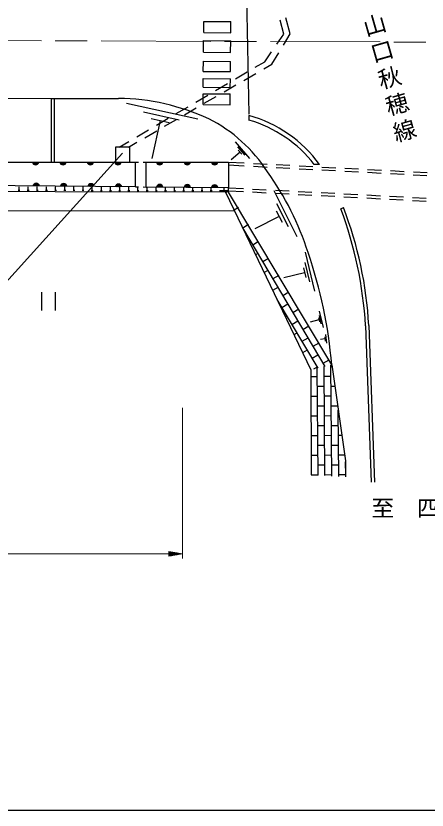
# Model space of a CAD drawing. Units: millimetres, scale not verified. Extents: x 40000 to 680000, y 20000 to 380000.
# Drawn here: x 278556 to 323496, y 205000 to 291754 of the extents above; entities that cross this region are included whole.
import ezdxf
from ezdxf.enums import TextEntityAlignment as Align

# ---------------------------------------------------------------- set-up
doc = ezdxf.new("R2010")
doc.units = ezdxf.units.MM
doc.header["$LTSCALE"] = 1000
doc.linetypes.add('CHAIN', pattern=[18.5, 12, -1.5, 3.5, -1.5])
for name, color, linetype, lineweight in [('M-BGD', 7, 'Continuous', 25), ('M-BMK', 2, 'CHAIN', 13), ('M-STR-HTXT', 7, 'Continuous', 13), ('M-STR-STRD', 7, 'Continuous', 25), ('M-TTL-BAND', 7, 'Continuous', 25)]:
    doc.layers.add(name, color=color, linetype=linetype, lineweight=lineweight)
doc.layers.add('M-BMK-HTXT', color=7, linetype='Continuous')
doc.styles.add('@ＭＳ ゴシック', font='')
doc.styles.add('ＭＳ ゴシック', font='')
doc.styles.get('@ＭＳ ゴシック').set_extended_font_data('@MS Gothic')
doc.styles.get('ＭＳ ゴシック').set_extended_font_data('MS Gothic')

msp = doc.modelspace()

# ---------------------------------------------------------------- linework, layer by layer
at = {"layer": 'M-BGD'}
for p, q in [((304035, 281001), (303739, 297013)), ((308535, 289791), (308064, 291553)), ((299078, 289933), (299089, 291157)), ((299089, 291157), (302050, 291130)), ((302039, 289906), (302050, 291130)), ((307838, 289748), (307449, 291284)), ((299078, 289933), (302039, 289906)), ((307794, 288563), (308535, 289791)), ((299058, 287775), (299070, 289049)), ((299070, 289049), (302030, 289022)), ((302019, 287748), (302030, 289022)), ((307078, 288658), (307838, 289748)), ((299058, 287775), (302019, 287748)), ((305746, 286747), (306506, 287838)), ((306537, 286478), (307278, 287706)), ((299039, 285689), (299049, 286802)), ((299049, 286802), (302010, 286775)), ((302000, 285662), (302010, 286775)), ((304699, 286134), (305746, 286747)), ((305634, 285957), (306537, 286478)), ((299039, 285689), (302000, 285662)), ((302542, 284870), (303836, 285628)), ((303470, 284706), (304768, 285456)), ((299023, 283954), (299032, 284915)), ((299032, 284915), (301993, 284888)), ((301984, 283927), (301993, 284888)), ((299023, 283954), (301984, 283927)), ((300385, 283605), (301680, 284364)), ((301305, 283455), (302604, 284205)), ((298229, 282341), (299523, 283100)), ((299005, 282064), (299016, 283257)), ((299016, 283257), (301977, 283229)), ((299140, 282204), (300439, 282954)), ((301966, 282037), (301977, 283229)), ((282407, 282726), (282407, 275732)), ((282728, 282726), (282728, 275731)), ((290659, 282230), (298443, 280500)), ((299005, 282064), (301966, 282037)), ((292490, 281278), (296382, 280413)), ((296072, 281077), (297366, 281835)), ((296976, 280953), (298275, 281704)), ((293347, 280543), (295294, 280111)), ((294320, 280327), (293398, 276175)), ((293915, 279813), (295209, 280571)), ((294811, 279702), (296110, 280453)), ((291758, 278549), (293052, 279307)), ((292647, 278451), (293945, 279202)), ((289849, 277429), (290896, 278043)), ((290878, 277429), (291781, 277951)), ((302501, 277988), (304100, 276188)), ((291016, 277429), (289450, 277429)), ((289450, 277429), (289450, 275785)), ((291016, 275785), (291016, 277429)), ((303060, 276875), (302100, 276022)), ((302781, 277432), (303580, 276531)), ((302860, 277100), (303260, 276650)), ((289450, 275785), (291016, 275785)), ((291641, 273072), (291641, 275785)), ((291641, 275785), (291960, 275785)), ((292460, 275785), (292778, 275785)), ((292777, 273061), (292778, 275785)), ((292778, 275785), (301779, 275785)), ((301775, 275785), (301788, 272979)), ((301776, 275470), (303507, 275379)), ((301779, 275785), (303516, 275694)), ((304505, 275326), (306003, 275247)), ((304515, 275641), (306013, 275562)), ((307002, 275194), (308500, 275115)), ((307011, 275509), (308509, 275430)), ((309498, 275062), (310996, 274983)), ((309508, 275377), (311006, 275298)), ((312004, 275245), (313502, 275166)), ((314501, 275114), (315999, 275034)), ((311995, 274930), (313493, 274851)), ((314491, 274799), (315989, 274720)), ((316988, 274667), (318486, 274588)), ((316997, 274982), (318495, 274903)), ((319484, 274535), (320982, 274456)), ((319494, 274850), (320992, 274771)), ((321981, 274403), (323479, 274324)), ((321990, 274718), (323488, 274639)), ((278999, 272674), (278799, 272674)), ((278899, 272674), (278900, 273074)), ((279999, 272673), (279799, 272673)), ((279899, 272673), (279900, 273073)), ((280999, 272671), (280799, 272671)), ((280899, 272671), (280900, 273071)), ((281999, 272669), (281799, 272670)), ((281899, 272670), (281900, 273070)), ((282999, 272668), (282799, 272668)), ((282899, 272668), (282900, 273068)), ((283999, 272666), (283799, 272666)), ((283899, 272666), (283900, 273066)), ((284999, 272665), (284799, 272665)), ((284899, 272665), (284900, 273065)), ((285999, 272663), (285799, 272663)), ((285899, 272663), (285900, 273063)), ((286999, 272661), (286799, 272662)), ((286899, 272662), (286900, 273062)), ((287999, 272660), (287799, 272660)), ((287899, 272660), (287900, 273060)), ((288999, 272658), (288799, 272659)), ((288899, 272658), (288900, 273058)), ((289999, 272657), (289799, 272657)), ((289899, 272657), (289900, 273057)), ((290999, 272655), (290799, 272655)), ((290899, 272655), (290900, 273055)), ((291641, 273072), (291959, 273069)), ((291999, 272653), (291799, 272654)), ((291899, 272654), (291900, 273054)), ((292459, 273064), (292777, 273061)), ((301788, 272979), (292777, 273061)), ((292999, 272652), (292799, 272652)), ((292899, 272652), (292900, 273052)), ((293999, 272650), (293799, 272651)), ((293899, 272650), (293900, 273050)), ((294999, 272649), (294799, 272649)), ((294899, 272649), (294900, 273049)), ((295999, 272647), (295799, 272647)), ((295899, 272647), (295900, 273047)), ((296999, 272645), (296799, 272646)), ((296899, 272646), (296900, 273046)), ((297999, 272644), (297799, 272644)), ((297899, 272644), (297900, 273044)), ((298999, 272642), (298799, 272643)), ((298899, 272642), (298900, 273042)), ((299999, 272641), (299799, 272641)), ((299899, 272641), (299900, 273041)), ((301799, 272638), (300799, 272639)), ((301299, 272639), (301300, 273039)), ((301789, 272655), (301489, 272477)), ((301799, 272507), (301788, 272979)), ((301788, 272979), (303424, 272894)), ((301789, 272655), (303413, 272570)), ((313072, 253633), (301799, 272507)), ((304412, 272518), (305910, 272440)), ((304422, 272841), (305920, 272763)), ((306737, 272676), (309257, 267672)), ((306919, 272711), (308417, 272633)), ((309416, 272581), (310914, 272503)), ((311912, 272450), (313410, 272372)), ((306909, 272388), (308407, 272310)), ((309405, 272257), (310903, 272179)), ((311902, 272127), (313400, 272049)), ((314398, 271997), (315896, 271918)), ((314409, 272320), (315907, 272242)), ((316895, 271866), (318393, 271788)), ((316905, 272190), (318403, 272111)), ((319392, 271736), (320890, 271658)), ((319402, 272059), (320900, 271981)), ((321888, 271606), (323386, 271527)), ((321899, 271929), (323397, 271851)), ((302886, 270806), (302421, 270530)), ((307033, 271257), (308293, 268755)), ((307329, 269838), (304661, 268494)), ((307014, 270463), (307644, 269213)), ((303983, 268957), (303353, 268583)), ((303436, 268408), (312307, 253452)), ((303886, 267649), (303819, 267609)), ((305080, 267107), (304435, 266725)), ((304983, 265800), (304751, 265662)), ((310163, 265961), (311174, 261700)), ((306177, 265258), (305532, 264876)), ((310132, 264828), (310637, 262698)), ((306080, 263951), (305683, 263716)), ((309974, 264228), (310227, 263163)), ((307273, 263409), (306628, 263027)), ((310101, 263696), (307829, 263156)), ((307177, 262102), (306615, 261769)), ((281340, 261588), (281340, 259588)), ((282840, 261588), (282840, 259588)), ((308370, 261560), (307725, 261177)), ((307085, 260787), (311542, 253272)), ((308274, 260253), (307629, 259870)), ((309467, 259711), (308822, 259328)), ((311699, 259490), (312122, 257704)), ((308177, 258946), (308013, 258848)), ((311672, 258541), (310720, 258315)), ((311620, 258764), (311725, 258317)), ((311686, 259015), (311897, 258123)), ((309370, 258404), (308725, 258021)), ((310564, 257862), (309919, 257479)), ((309274, 257096), (308945, 256901)), ((312405, 256951), (312508, 256017)), ((310467, 256554), (309822, 256172)), ((311661, 256012), (311016, 255630)), ((312332, 256470), (311834, 256415)), ((312307, 256703), (312358, 256236)), ((310371, 255247), (309877, 254954)), ((311564, 254705), (310919, 254323)), ((311467, 253398), (311066, 253160)), ((312758, 254163), (312113, 253781)), ((312206, 253460), (312231, 253460)), ((312335, 241534), (312231, 253465)), ((313085, 241490), (312980, 253614)), ((312981, 253466), (313096, 253467)), ((310734, 253165), (310777, 253092)), ((311584, 241578), (311482, 253315)), ((310741, 252372), (311491, 252378)), ((312240, 252385), (312990, 252391)), ((311500, 251303), (312250, 251310)), ((313000, 251316), (313400, 251320)), ((310759, 250222), (311509, 250228)), ((312259, 250235), (313009, 250241)), ((311519, 249153), (312268, 249160)), ((313018, 249166), (313703, 249172)), ((313835, 241446), (313773, 248683)), ((310778, 248072), (311528, 248078)), ((312278, 248085), (313028, 248091)), ((313778, 248098), (313855, 248099)), ((311537, 247003), (312287, 247010)), ((313037, 247016), (313787, 247023)), ((310797, 245922), (311546, 245929)), ((312296, 245935), (313046, 245942)), ((313796, 245948), (314159, 245951)), ((311556, 244854), (312306, 244860)), ((313056, 244867), (313806, 244873)), ((310815, 243772), (311565, 243779)), ((312315, 243785), (313065, 243792)), ((313815, 243798), (314463, 243804)), ((314578, 242340), (314572, 243036)), ((311574, 242704), (312324, 242710)), ((313074, 242717), (313824, 242723)), ((314574, 242730), (314584, 242730)), ((310834, 241622), (311584, 241629)), ((312334, 241635), (313084, 241642)), ((313834, 241648), (314567, 241655))]:
    msp.add_line(p, q, dxfattribs=at)
for points in [[(68461, 285442), (81873, 285374), (82273, 285374), (101898, 285352), (102217, 285351), (121788, 285233), (122160, 285233), (141379, 285180), (141728, 285180), (162002, 285073), (162368, 285073), (182004, 285022), (182359, 285021), (202143, 285011), (202566, 285011), (222162, 284164), (222502, 284166), (242029, 283504), (242385, 283504), (264435, 282811), (264792, 282813), (282407, 282726), (282728, 282726), (289771, 282734)], [(68481, 278016), (202143, 277622), (260771, 275783), (291641, 275785)], [(291641, 273072), (260907, 273353), (202137, 275035), (68487, 275494)], [(301799, 272507), (263862, 272568), (201565, 274313), (68489, 274757)], [(301474, 272508), (310770, 253090), (310834, 241622)], [(201689, 272310), (262037, 270446), (302438, 270494)], [(313072, 253633), (314591, 243169), (314563, 241403)]]:
    msp.add_lwpolyline(points, dxfattribs=at)
for centre, radius, start, end in [((289560, 258902), 23833, 65.0127, 89.49323), ((292418, 266059), 16145, 32.44654, 63.477), ((280706, 275838), 354, 188.80109, 351.20627), ((280706, 275838), 283, 191.02513, 348.98223), ((280706, 275838), 212, 194.77146, 345.23591), ((280706, 275838), 142, 202.48319, 337.52418), ((280706, 275838), 100, 212.80085, 327.20651), ((280706, 275838), 100, 212.80085, 327.20651), ((283706, 275838), 354, 188.80109, 351.20627), ((283706, 275838), 283, 191.02513, 348.98223), ((283706, 275838), 212, 194.77146, 345.23591), ((283706, 275838), 142, 202.48319, 337.52418), ((283706, 275838), 100, 212.80085, 327.20651), ((283706, 275838), 100, 212.80085, 327.20651), ((286706, 275839), 354, 188.80109, 351.20627), ((286706, 275839), 283, 191.02513, 348.98223), ((286706, 275839), 212, 194.77146, 345.23591), ((286706, 275839), 142, 202.48319, 337.52418), ((286706, 275839), 100, 212.80085, 327.20651), ((286706, 275839), 100, 212.80085, 327.20651), ((289706, 275839), 354, 188.80109, 351.20627), ((289706, 275839), 283, 191.02513, 348.98223), ((289706, 275839), 212, 194.77146, 345.23591), ((289706, 275839), 142, 202.48319, 337.52418), ((289706, 275839), 100, 212.80085, 327.20651), ((289706, 275839), 100, 212.80085, 327.20651), ((294278, 275839), 354, 188.80109, 351.20627), ((294278, 275839), 283, 191.02513, 348.98223), ((294278, 275839), 212, 194.77146, 345.23591), ((294278, 275839), 142, 202.48319, 337.52418), ((294278, 275839), 100, 212.80085, 327.20651), ((294278, 275839), 100, 212.80085, 327.20651), ((297278, 275839), 354, 188.80109, 351.20627), ((297278, 275839), 283, 191.02513, 348.98223), ((297278, 275839), 212, 194.77146, 345.23591), ((297278, 275839), 142, 202.48319, 337.52418), ((297278, 275839), 100, 212.80085, 327.20651), ((297278, 275839), 100, 212.80085, 327.20651), ((300278, 275839), 354, 188.80109, 351.20627), ((300278, 275839), 283, 191.02513, 348.98223), ((300278, 275839), 212, 194.77146, 345.23591), ((300278, 275839), 142, 202.48319, 337.52418), ((300278, 275839), 100, 212.80085, 327.20651), ((300278, 275839), 100, 212.80085, 327.20651), ((280612, 256381), 31353, 17.66838, 35.79718), ((280773, 273117), 354, 8.27292, 170.6781), ((280773, 273117), 283, 10.49696, 168.45406), ((280773, 273117), 212, 14.24329, 164.70774), ((283773, 273090), 354, 8.27292, 170.6781), ((283773, 273090), 283, 10.49696, 168.45406), ((283773, 273090), 212, 14.24329, 164.70774), ((286773, 273062), 354, 8.27292, 170.6781), ((286773, 273062), 283, 10.49696, 168.45406), ((286773, 273062), 212, 14.24329, 164.70774), ((289773, 273035), 354, 8.27292, 170.6781), ((289773, 273035), 283, 10.49696, 168.45406), ((294282, 272994), 354, 8.27292, 170.6781), ((294282, 272994), 283, 10.49696, 168.45406), ((297282, 272966), 354, 8.27292, 170.6781), ((300282, 272939), 354, 8.27292, 170.6781), ((280773, 273117), 142, 21.95502, 156.99601), ((280773, 273117), 100, 32.27268, 146.67834), ((280773, 273117), 100, 32.27268, 146.67834), ((283773, 273090), 142, 21.95502, 156.99601), ((283773, 273090), 100, 32.27268, 146.67834), ((283773, 273090), 100, 32.27268, 146.67834), ((286773, 273062), 142, 21.95502, 156.99601), ((286773, 273062), 100, 32.27268, 146.67834), ((286773, 273062), 100, 32.27268, 146.67834), ((289773, 273035), 212, 14.24329, 164.70774), ((289773, 273035), 142, 21.95502, 156.99601), ((289773, 273035), 100, 32.27268, 146.67834), ((289773, 273035), 100, 32.27268, 146.67834), ((294282, 272994), 212, 14.24329, 164.70774), ((294282, 272994), 142, 21.95502, 156.99601), ((294282, 272994), 100, 32.27268, 146.67834), ((294282, 272994), 100, 32.27268, 146.67834), ((297282, 272966), 283, 10.49696, 168.45406), ((297282, 272966), 212, 14.24329, 164.70774), ((297282, 272966), 142, 21.95502, 156.99601), ((297282, 272966), 100, 32.27268, 146.67834), ((297282, 272966), 100, 32.27268, 146.67834), ((300282, 272939), 283, 10.49696, 168.45406), ((300282, 272939), 212, 14.24329, 164.70774), ((300282, 272939), 142, 21.95502, 156.99601), ((300282, 272939), 100, 32.27268, 146.67834), ((300282, 272939), 100, 32.27268, 146.67834), ((262337, 249341), 50917, 4.83511, 18.97562)]:
    msp.add_arc(centre, radius, start, end, dxfattribs=at)
at = {"layer": 'M-BMK'}
msp.add_line((269363, 289080), (405453, 288597), dxfattribs=at)
at = {"layer": 'M-STR-HTXT'}
for p, q in [((296768, 248958), (296768, 232490)), ((70052, 232990), (295268, 232990)), ((296768, 232990), (295268, 233240)), ((295268, 233240), (295268, 232740)), ((295568, 233190), (295268, 233190)), ((295268, 233140), (295868, 233140)), ((296168, 233090), (295268, 233090)), ((295268, 233040), (296468, 233040)), ((296768, 232990), (295268, 232740)), ((296768, 232990), (295268, 232990)), ((295268, 232940), (296468, 232940)), ((296168, 232890), (295268, 232890)), ((295268, 232840), (295868, 232840)), ((295568, 232790), (295268, 232790))]:
    msp.add_line(p, q, dxfattribs=at)
msp.add_lwpolyline([(290199, 276776), (265021, 248899), (233571, 248899)], dxfattribs=at)
at = {"layer": 'M-STR-STRD'}
for p, q in [((304020, 280861), (304023, 280373)), ((311749, 275517), (311163, 275517)), ((314062, 270686), (314354, 270807)), ((316762, 257911), (317388, 240822)), ((317120, 257924), (317746, 240835))]:
    msp.add_line(p, q, dxfattribs=at)
for centre, radius, start, end in [((300200, 267075), 14306, 36.16652, 74.51448), ((300200, 267075), 13837, 37.60096, 73.96313), ((273491, 255437), 43342, 3.26679, 20.59975), ((275246, 255671), 41935, 3.08073, 21.15758)]:
    msp.add_arc(centre, radius, start, end, dxfattribs=at)
at = {"layer": 'M-TTL-BAND'}
msp.add_line((40000, 205000), (579000, 205000), dxfattribs=at)

# ---------------------------------------------------------------- texts
at = {"layer": 'M-BMK-HTXT', "style": 'ＭＳ ゴシック'}
msp.add_text('至\u3000四辻', height=1833, dxfattribs=at).set_placement((322392, 236514), align=Align.BOTTOM_CENTER)
at = {"layer": 'M-BMK-HTXT', "insert": (316269, 291673), "char_height": 1833, "attachment_point": 8, "rotation": 285.828, "style": '@ＭＳ ゴシック'}
msp.add_mtext('\\T1.2;一般県道\u3000山口秋穂線', dxfattribs=at)

doc.saveas('drawing.dxf')
